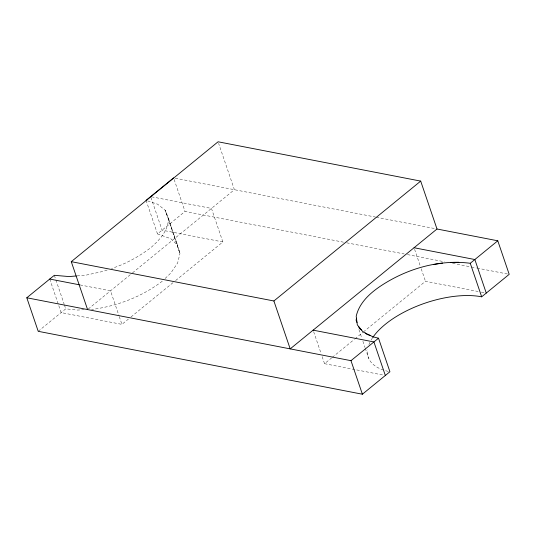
<?xml version="1.0" encoding="UTF-8"?>
<svg xmlns="http://www.w3.org/2000/svg" width="536" height="536" viewBox="0 0 536 536"><rect width="100%" height="100%" fill="white"/><g stroke="black" fill="none" stroke-linecap="round" stroke-linejoin="round"><path stroke-width="0.4" stroke-dasharray="2.68 2.01" d="M147.614 200.886L157.624 204.196L165.256 210.313L168.458 218.299C168.465 230.634 159.467 239.967 150.857 247.666C138.924 256.603 125.759 264.007 111.495 268.482M165.128 278.479L170.85 273.032L177.657 262.962L179.955 253.461L177.604 245.186L165.256 210.313L179.955 253.461L168.458 218.299M38.217 331.315L65.74 308.837L77.532 310.069L84.132 309.714M146.08 200.377L157.49 233.91L185.02 211.439L343.415 242.172M88.219 309.051L131.869 273.407M132.519 272.878L234.386 189.697L218.614 143.36M49.741 279.048L61.151 312.582L121.94 324.374L128.406 319.094M130.998 316.977L173.048 282.64M175.634 280.529L222.862 241.957L211.452 208.424L152.311 196.953M322.163 356.668L324.548 363.689L331.67 357.874M332.313 357.345L354.309 339.389M354.959 338.859L362.725 332.514M363.368 331.992L425.477 281.273L478.045 291.47M162.274 281.199C142.442 296.348 118.63 305.574 94.028 309.178L91.549 309.312M107.166 270.01L103.582 271.276L85.8 275.196L75.864 276.007M175.245 178.22L375.475 217.067M376.299 217.227L434.542 228.53M346.698 242.808L404.151 253.95M407.434 254.587L444.364 261.756M452.572 263.35L470.628 266.848M471.446 267.008L476.37 267.966M477.194 268.127L507.558 274.017M222.862 241.957L162.08 230.165L150.931 197.409M481.335 292.107L484.618 292.75M80.132 284.944L110.523 290.84L119.019 315.798M324.548 363.689L383.689 375.16M157.49 233.91L170.75 238.694L177.604 245.186M414.596 249.3L420.17 265.675M421.229 268.791L425.477 281.273M358.919 329.58L361.84 338.162M362.906 341.278L365.029 347.516M365.291 348.3L368.748 358.437M313.667 331.71L321.098 353.552M174.133 179.46L185.02 211.439M119.28 316.575L121.94 324.374M54.324 275.303L55.65 279.202M55.918 279.98L64.146 304.153M64.414 304.937L65.74 308.837M388.258 371.388A71.315 32.931 -18.8 0 1 384.325 370.336M383.501 370.068A71.315 32.931 -18.8 0 1 367.616 349.78M368.935 344.635A71.315 32.931 -18.8 0 1 369.92 342.357M371.126 340.065A71.315 32.931 -18.8 0 1 372.286 338.189"/><path stroke-width="0.8" d="M356.453 318.19L356.125 320.28L357.016 322.498M372.708 337.559A71.315 32.931 -18.8 0 1 481.676 296.81L509.2 274.332L497.783 240.798L470.26 263.276C440.143 259.377 409.022 268.087 383.548 284.147C371.569 291.671 359.428 301.942 356.199 316.247L357.331 324.903L363.033 331.911L372.909 336.796L378.51 338.203L389.92 371.736L362.396 394.215L38.217 331.315L26.8 297.775L54.324 275.303L68.997 276.569L76.199 275.98M146.08 200.377L173.604 177.898M87.582 309.574L71.275 261.669L218.078 141.785L420.693 181.101L437.001 229.006L497.783 240.798M71.275 261.669L273.889 300.977L420.693 181.101M437.001 229.006L290.197 348.882L273.889 300.977M26.8 297.775L350.98 360.674L378.51 338.203M433.845 264.469L442.555 263.075M450.917 262.392L458.876 262.292M414.06 247.739L474.849 259.531L486.259 293.065M49.741 279.048L79.308 284.784M313.138 330.156L373.92 341.948L385.337 375.481M370.168 335.442L366.959 334.384L365.244 333.01M361.445 329.968L359.328 328.267L358.611 326.478M470.26 263.276L481.676 296.81M350.98 360.674L362.396 394.215"/></g></svg>
